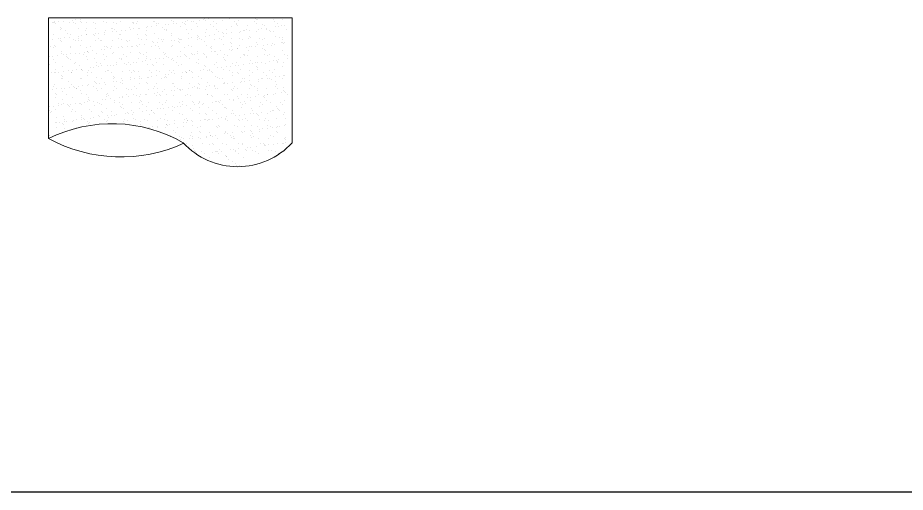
# Model space of a CAD drawing. Header units: millimetres. Extents: x 0 to 212, y -9 to 41.
# Drawn here: x 26.842 to 30.12, y 14.173 to 15.925 of the extents above; entities that cross this region are included whole.
import ezdxf

# ---------------------------------------------------------------- set-up
doc = ezdxf.new("R2010")
doc.units = ezdxf.units.MM
doc.header["$LTSCALE"] = 0.01
doc.layers.add('FC_CAJON VIGAS', color=230, linetype='Continuous', plot=False)
doc.layers.add('FC_HATCH', color=253, linetype='Continuous')

# ---------------------------------------------------------------- blocks, each defined once
blk = doc.blocks.new('PilaDinamica0.90')
at = {"layer": 'FC_HATCH', "linetype": 'Continuous', "lineweight": 15}
for p, q in [((0.0157, -0.0177), (0.0157, -0.0177)), ((0.0167, -0.0164), (0.0167, -0.0164)), ((0.0215, -0.0146), (0.0215, -0.0146)), ((0.0235, -0.0174), (0.0235, -0.0174)), ((0.0268, -0.0228), (0.0268, -0.0228)), ((0.0359, -0.0157), (0.0359, -0.0157)), ((0.0553, -0.0132), (0.0553, -0.0132)), ((0.0782, -0.0169), (0.0782, -0.0169)), ((0.0877, -0.0089), (0.0877, -0.0089)), ((0.091, -0.0162), (0.091, -0.0162)), ((0.1001, -0.0073), (0.1001, -0.0073)), ((0.1011, -0.0226), (0.1011, -0.0226)), ((0.117, -0.0154), (0.117, -0.0154)), ((0.1195, -0.0047), (0.1195, -0.0047)), ((0.1214, -0.0194), (0.1214, -0.0194)), ((0.1392, -0.0172), (0.1392, -0.0172)), ((0.1519, -0.0004), (0.1519, -0.0004)), ((0.1653, -0.0161), (0.1653, -0.0161)), ((0.1754, -0.0225), (0.1754, -0.0225)), ((0.2037, -0.0149), (0.2037, -0.0149)), ((0.2139, -0.0175), (0.2139, -0.0175)), ((0.2396, -0.016), (0.2396, -0.016)), ((0.2497, -0.0224), (0.2497, -0.0224)), ((0.2661, -0.0141), (0.2661, -0.0141)), ((0.3093, -0.0183), (0.3093, -0.0183)), ((0.3137, -0.0224), (0.3137, -0.0224)), ((0.3139, -0.0158), (0.3139, -0.0158)), ((0.324, -0.0222), (0.324, -0.0222)), ((0.3271, -0.0144), (0.3271, -0.0144)), ((0.379, -0.0323), (0.379, -0.0323)), ((0.3855, -0.0014), (0.3855, -0.0014)), ((0.3882, -0.0157), (0.3882, -0.0157)), ((0.3916, -0.0121), (0.3916, -0.0121)), ((0.3983, -0.0221), (0.3983, -0.0221)), ((0.3984, -0.0298), (0.3984, -0.0298)), ((0.4062, -0.0204), (0.4062, -0.0204)), ((0.4308, -0.0255), (0.4308, -0.0255)), ((0.4432, -0.0239), (0.4432, -0.0239)), ((0.454, -0.0113), (0.454, -0.0113)), ((0.4625, -0.0156), (0.4625, -0.0156)), ((0.4626, -0.0213), (0.4626, -0.0213)), ((0.4726, -0.022), (0.4726, -0.022)), ((0.4951, -0.017), (0.4951, -0.017)), ((0.5017, -0.0213), (0.5017, -0.0213)), ((0.5061, -0.0253), (0.5061, -0.0253)), ((0.5075, -0.0154), (0.5075, -0.0154)), ((0.5151, -0.0116), (0.5151, -0.0116)), ((0.5269, -0.0129), (0.5269, -0.0129)), ((0.5368, -0.0154), (0.5368, -0.0154)), ((0.5469, -0.0218), (0.5469, -0.0218)), ((0.5593, -0.0086), (0.5593, -0.0086)), ((0.5717, -0.007), (0.5717, -0.007)), ((0.5734, -0.0003), (0.5734, -0.0003)), ((0.5778, -0.0043), (0.5778, -0.0043)), ((0.5795, -0.0093), (0.5795, -0.0093)), ((0.5911, -0.0044), (0.5911, -0.0044)), ((0.5986, -0.0234), (0.5986, -0.0234)), ((0.6111, -0.0153), (0.6111, -0.0153)), ((0.6212, -0.0217), (0.6212, -0.0217)), ((0.6235, -0.0001), (0.6235, -0.0001)), ((0.642, -0.0085), (0.642, -0.0085)), ((0.6703, -0.0024), (0.6703, -0.0024)), ((0.6742, -0.0308), (0.6742, -0.0308)), ((0.6854, -0.0152), (0.6854, -0.0152)), ((0.694, -0.0242), (0.694, -0.0242)), ((0.6955, -0.0216), (0.6955, -0.0216)), ((0.6984, -0.0282), (0.6984, -0.0282)), ((0.703, -0.0087), (0.703, -0.0087)), ((0.7367, -0.03), (0.7367, -0.03)), ((0.7597, -0.015), (0.7597, -0.015)), ((0.7658, -0.0032), (0.7658, -0.0032)), ((0.7674, -0.0064), (0.7674, -0.0064)), ((0.7698, -0.0214), (0.7698, -0.0214)), ((0.7702, -0.0073), (0.7702, -0.0073)), ((0.7909, -0.0263), (0.7909, -0.0263)), ((0.7977, -0.0303), (0.7977, -0.0303)), ((0.8299, -0.0056), (0.8299, -0.0056)), ((0.834, -0.0149), (0.834, -0.0149)), ((0.8441, -0.0213), (0.8441, -0.0213)), ((0.8506, -0.032), (0.8506, -0.032)), ((0.8622, -0.028), (0.8622, -0.028)), ((0.8626, -0.0054), (0.8626, -0.0054)), ((0.87, -0.0295), (0.87, -0.0295)), ((0.0172, -0.0637), (0.0172, -0.0637)), ((0.0453, -0.0363), (0.0453, -0.0363)), ((0.046, -0.0416), (0.046, -0.0416)), ((0.0497, -0.0404), (0.0497, -0.0404)), ((0.063, -0.0459), (0.063, -0.0459)), ((0.0704, -0.0594), (0.0704, -0.0594)), ((0.0797, -0.0629), (0.0797, -0.0629)), ((0.1104, -0.0393), (0.1104, -0.0393)), ((0.1373, -0.0457), (0.1373, -0.0457)), ((0.1407, -0.0632), (0.1407, -0.0632)), ((0.1415, -0.0636), (0.1415, -0.0636)), ((0.1421, -0.0384), (0.1421, -0.0384)), ((0.1659, -0.0602), (0.1659, -0.0602)), ((0.1703, -0.0642), (0.1703, -0.0642)), ((0.1729, -0.0385), (0.1729, -0.0385)), ((0.1739, -0.0593), (0.1739, -0.0593)), ((0.1864, -0.0577), (0.1864, -0.0577)), ((0.2052, -0.0609), (0.2052, -0.0609)), ((0.2057, -0.0551), (0.2057, -0.0551)), ((0.2116, -0.0456), (0.2116, -0.0456)), ((0.2339, -0.0388), (0.2339, -0.0388)), ((0.2376, -0.0393), (0.2376, -0.0393)), ((0.2382, -0.0509), (0.2382, -0.0509)), ((0.242, -0.0433), (0.242, -0.0433)), ((0.2506, -0.0492), (0.2506, -0.0492)), ((0.2628, -0.0623), (0.2628, -0.0623)), ((0.2676, -0.0601), (0.2676, -0.0601)), ((0.27, -0.0467), (0.27, -0.0467)), ((0.2859, -0.0455), (0.2859, -0.0455)), ((0.2984, -0.0365), (0.2984, -0.0365)), ((0.3024, -0.0424), (0.3024, -0.0424)), ((0.3148, -0.0408), (0.3148, -0.0408)), ((0.3286, -0.0604), (0.3286, -0.0604)), ((0.3342, -0.0382), (0.3342, -0.0382)), ((0.3345, -0.0414), (0.3345, -0.0414)), ((0.3582, -0.0631), (0.3582, -0.0631)), ((0.3602, -0.0453), (0.3602, -0.0453)), ((0.3608, -0.0357), (0.3608, -0.0357)), ((0.3666, -0.034), (0.3666, -0.034)), ((0.3931, -0.058), (0.3931, -0.058)), ((0.4219, -0.036), (0.4219, -0.036)), ((0.43, -0.0422), (0.43, -0.0422)), ((0.4344, -0.0462), (0.4344, -0.0462)), ((0.4345, -0.0452), (0.4345, -0.0452)), ((0.4551, -0.0652), (0.4551, -0.0652)), ((0.4555, -0.0573), (0.4555, -0.0573)), ((0.4863, -0.0337), (0.4863, -0.0337)), ((0.5088, -0.045), (0.5088, -0.045)), ((0.5166, -0.0575), (0.5166, -0.0575)), ((0.5268, -0.0443), (0.5268, -0.0443)), ((0.5488, -0.0329), (0.5488, -0.0329)), ((0.581, -0.0552), (0.581, -0.0552)), ((0.5831, -0.0449), (0.5831, -0.0449)), ((0.6098, -0.0331), (0.6098, -0.0331)), ((0.6131, -0.0633), (0.6131, -0.0633)), ((0.6223, -0.0451), (0.6223, -0.0451)), ((0.6267, -0.0492), (0.6267, -0.0492)), ((0.6435, -0.0544), (0.6435, -0.0544)), ((0.6455, -0.059), (0.6455, -0.059)), ((0.6574, -0.0448), (0.6574, -0.0448)), ((0.6579, -0.0574), (0.6579, -0.0574)), ((0.6773, -0.0548), (0.6773, -0.0548)), ((0.7045, -0.0547), (0.7045, -0.0547)), ((0.7097, -0.0506), (0.7097, -0.0506)), ((0.7192, -0.0472), (0.7192, -0.0472)), ((0.7221, -0.0489), (0.7221, -0.0489)), ((0.7317, -0.0446), (0.7317, -0.0446)), ((0.7415, -0.0464), (0.7415, -0.0464)), ((0.769, -0.0524), (0.769, -0.0524)), ((0.7739, -0.0421), (0.7739, -0.0421)), ((0.7864, -0.0405), (0.7864, -0.0405)), ((0.8058, -0.0379), (0.8058, -0.0379)), ((0.806, -0.0445), (0.806, -0.0445)), ((0.8147, -0.0481), (0.8147, -0.0481)), ((0.8191, -0.0521), (0.8191, -0.0521)), ((0.8314, -0.0516), (0.8314, -0.0516)), ((0.8382, -0.0336), (0.8382, -0.0336)), ((0.8803, -0.0444), (0.8803, -0.0444)), ((0.0131, -0.0805), (0.0131, -0.0805)), ((0.036, -0.0761), (0.036, -0.0761)), ((0.0455, -0.0762), (0.0455, -0.0762)), ((0.046, -0.0825), (0.046, -0.0825)), ((0.0475, -0.0876), (0.0475, -0.0876)), ((0.0579, -0.0746), (0.0579, -0.0746)), ((0.0773, -0.072), (0.0773, -0.072)), ((0.0942, -0.0812), (0.0942, -0.0812)), ((0.0986, -0.0852), (0.0986, -0.0852)), ((0.1097, -0.0678), (0.1097, -0.0678)), ((0.1103, -0.076), (0.1103, -0.076)), ((0.1119, -0.0853), (0.1119, -0.0853)), ((0.1203, -0.0824), (0.1203, -0.0824)), ((0.1221, -0.0661), (0.1221, -0.0661)), ((0.1744, -0.0845), (0.1744, -0.0845)), ((0.1846, -0.0758), (0.1846, -0.0758)), ((0.191, -0.0833), (0.191, -0.0833)), ((0.1946, -0.0823), (0.1946, -0.0823)), ((0.2354, -0.0848), (0.2354, -0.0848)), ((0.2589, -0.0757), (0.2589, -0.0757)), ((0.269, -0.0821), (0.269, -0.0821)), ((0.2865, -0.0841), (0.2865, -0.0841)), ((0.2909, -0.0881), (0.2909, -0.0881)), ((0.2999, -0.0824), (0.2999, -0.0824)), ((0.3332, -0.0756), (0.3332, -0.0756)), ((0.3433, -0.082), (0.3433, -0.082)), ((0.3562, -0.0971), (0.3562, -0.0971)), ((0.3623, -0.0817), (0.3623, -0.0817)), ((0.3626, -0.0672), (0.3626, -0.0672)), ((0.3834, -0.0862), (0.3834, -0.0862)), ((0.3886, -0.0928), (0.3886, -0.0928)), ((0.401, -0.0912), (0.401, -0.0912)), ((0.4075, -0.0754), (0.4075, -0.0754)), ((0.4176, -0.0819), (0.4176, -0.0819)), ((0.4204, -0.0886), (0.4204, -0.0886)), ((0.4234, -0.0819), (0.4234, -0.0819)), ((0.4528, -0.0844), (0.4528, -0.0844)), ((0.4652, -0.0827), (0.4652, -0.0827)), ((0.4789, -0.087), (0.4789, -0.087)), ((0.4818, -0.0753), (0.4818, -0.0753)), ((0.4833, -0.091), (0.4833, -0.091)), ((0.4846, -0.0802), (0.4846, -0.0802)), ((0.4878, -0.0796), (0.4878, -0.0796)), ((0.4919, -0.0817), (0.4919, -0.0817)), ((0.5171, -0.0759), (0.5171, -0.0759)), ((0.5295, -0.0743), (0.5295, -0.0743)), ((0.5489, -0.0717), (0.5489, -0.0717)), ((0.5503, -0.0788), (0.5503, -0.0788)), ((0.5506, -0.0661), (0.5506, -0.0661)), ((0.555, -0.0701), (0.555, -0.0701)), ((0.5561, -0.0752), (0.5561, -0.0752)), ((0.5662, -0.0816), (0.5662, -0.0816)), ((0.5757, -0.0891), (0.5757, -0.0891)), ((0.5813, -0.0675), (0.5813, -0.0675)), ((0.5937, -0.0658), (0.5937, -0.0658)), ((0.6113, -0.0791), (0.6113, -0.0791)), ((0.6304, -0.075), (0.6304, -0.075)), ((0.6405, -0.0814), (0.6405, -0.0814)), ((0.6475, -0.0682), (0.6475, -0.0682)), ((0.6712, -0.0899), (0.6712, -0.0899)), ((0.6756, -0.094), (0.6756, -0.094)), ((0.6757, -0.0768), (0.6757, -0.0768)), ((0.7047, -0.0749), (0.7047, -0.0749)), ((0.7148, -0.0813), (0.7148, -0.0813)), ((0.7382, -0.076), (0.7382, -0.076)), ((0.7429, -0.069), (0.7429, -0.069)), ((0.7473, -0.073), (0.7473, -0.073)), ((0.7681, -0.092), (0.7681, -0.092)), ((0.779, -0.0748), (0.779, -0.0748)), ((0.7891, -0.0812), (0.7891, -0.0812)), ((0.7992, -0.0763), (0.7992, -0.0763)), ((0.8278, -0.0968), (0.8278, -0.0968)), ((0.8329, -0.0976), (0.8329, -0.0976)), ((0.8398, -0.0711), (0.8398, -0.0711)), ((0.8533, -0.0746), (0.8533, -0.0746)), ((0.8602, -0.0925), (0.8602, -0.0925)), ((0.8634, -0.081), (0.8634, -0.081)), ((0.8636, -0.0929), (0.8636, -0.0929)), ((0.8637, -0.074), (0.8637, -0.074)), ((0.868, -0.0969), (0.868, -0.0969)), ((0.8726, -0.0909), (0.8726, -0.0909)), ((0.008, -0.1057), (0.008, -0.1057)), ((0.0187, -0.1097), (0.0187, -0.1097)), ((0.0224, -0.1021), (0.0224, -0.1021)), ((0.0268, -0.1061), (0.0268, -0.1061)), ((0.0476, -0.1251), (0.0476, -0.1251)), ((0.0812, -0.1089), (0.0812, -0.1089)), ((0.0823, -0.1056), (0.0823, -0.1056)), ((0.0993, -0.1309), (0.0993, -0.1309)), ((0.1193, -0.1042), (0.1193, -0.1042)), ((0.1317, -0.1267), (0.1317, -0.1267)), ((0.1422, -0.1092), (0.1422, -0.1092)), ((0.1431, -0.126), (0.1431, -0.126)), ((0.1441, -0.125), (0.1441, -0.125)), ((0.1475, -0.13), (0.1475, -0.13)), ((0.1566, -0.1055), (0.1566, -0.1055)), ((0.1635, -0.1225), (0.1635, -0.1225)), ((0.1759, -0.1305), (0.1759, -0.1305)), ((0.1959, -0.1182), (0.1959, -0.1182)), ((0.2067, -0.1068), (0.2067, -0.1068)), ((0.2084, -0.1166), (0.2084, -0.1166)), ((0.2148, -0.105), (0.2148, -0.105)), ((0.2192, -0.1091), (0.2192, -0.1091)), ((0.2277, -0.114), (0.2277, -0.114)), ((0.2309, -0.1053), (0.2309, -0.1053)), ((0.2369, -0.1307), (0.2369, -0.1307)), ((0.2399, -0.1281), (0.2399, -0.1281)), ((0.2602, -0.1097), (0.2602, -0.1097)), ((0.2691, -0.1061), (0.2691, -0.1061)), ((0.2726, -0.1081), (0.2726, -0.1081)), ((0.292, -0.1056), (0.292, -0.1056)), ((0.3014, -0.1284), (0.3014, -0.1284)), ((0.3052, -0.1052), (0.3052, -0.1052)), ((0.3117, -0.1071), (0.3117, -0.1071)), ((0.3244, -0.1013), (0.3244, -0.1013)), ((0.3302, -0.1063), (0.3302, -0.1063)), ((0.3354, -0.1289), (0.3354, -0.1289)), ((0.3368, -0.0997), (0.3368, -0.0997)), ((0.3638, -0.1276), (0.3638, -0.1276)), ((0.3795, -0.1051), (0.3795, -0.1051)), ((0.3946, -0.104), (0.3946, -0.104)), ((0.4071, -0.108), (0.4071, -0.108)), ((0.4115, -0.112), (0.4115, -0.112)), ((0.4249, -0.1279), (0.4249, -0.1279)), ((0.4323, -0.131), (0.4323, -0.131)), ((0.4538, -0.1049), (0.4538, -0.1049)), ((0.457, -0.1032), (0.457, -0.1032)), ((0.4893, -0.1256), (0.4893, -0.1256)), ((0.504, -0.1101), (0.504, -0.1101)), ((0.5181, -0.1035), (0.5181, -0.1035)), ((0.5281, -0.1048), (0.5281, -0.1048)), ((0.5518, -0.1248), (0.5518, -0.1248)), ((0.5709, -0.1306), (0.5709, -0.1306)), ((0.5825, -0.1012), (0.5825, -0.1012)), ((0.5995, -0.1109), (0.5995, -0.1109)), ((0.6024, -0.1047), (0.6024, -0.1047)), ((0.6033, -0.1263), (0.6033, -0.1263)), ((0.6039, -0.1149), (0.6039, -0.1149)), ((0.6128, -0.1251), (0.6128, -0.1251)), ((0.6157, -0.1247), (0.6157, -0.1247)), ((0.6351, -0.1222), (0.6351, -0.1222)), ((0.645, -0.1004), (0.645, -0.1004)), ((0.6675, -0.1179), (0.6675, -0.1179)), ((0.6767, -0.1045), (0.6767, -0.1045)), ((0.6772, -0.1228), (0.6772, -0.1228)), ((0.6799, -0.1163), (0.6799, -0.1163)), ((0.6964, -0.113), (0.6964, -0.113)), ((0.6993, -0.1137), (0.6993, -0.1137)), ((0.706, -0.1007), (0.706, -0.1007)), ((0.7317, -0.1094), (0.7317, -0.1094)), ((0.7397, -0.122), (0.7397, -0.122)), ((0.7441, -0.1078), (0.7441, -0.1078)), ((0.751, -0.1044), (0.751, -0.1044)), ((0.7635, -0.1052), (0.7635, -0.1052)), ((0.7705, -0.0984), (0.7705, -0.0984)), ((0.7918, -0.1138), (0.7918, -0.1138)), ((0.7959, -0.101), (0.7959, -0.101)), ((0.7962, -0.1178), (0.7962, -0.1178)), ((0.8007, -0.1223), (0.8007, -0.1223)), ((0.8084, -0.0993), (0.8084, -0.0993)), ((0.8253, -0.1043), (0.8253, -0.1043)), ((0.8652, -0.1199), (0.8652, -0.1199)), ((0.0033, -0.1436), (0.0033, -0.1436)), ((0.0157, -0.1419), (0.0157, -0.1419)), ((0.0202, -0.1556), (0.0202, -0.1556)), ((0.0351, -0.1394), (0.0351, -0.1394)), ((0.049, -0.1336), (0.049, -0.1336)), ((0.0553, -0.1359), (0.0553, -0.1359)), ((0.0653, -0.1423), (0.0653, -0.1423)), ((0.0675, -0.1351), (0.0675, -0.1351)), ((0.0713, -0.1469), (0.0713, -0.1469)), ((0.0757, -0.1509), (0.0757, -0.1509)), ((0.0799, -0.1335), (0.0799, -0.1335)), ((0.0827, -0.1548), (0.0827, -0.1548)), ((0.1134, -0.1312), (0.1134, -0.1312)), ((0.1296, -0.1357), (0.1296, -0.1357)), ((0.1396, -0.1421), (0.1396, -0.1421)), ((0.1437, -0.1551), (0.1437, -0.1551)), ((0.1682, -0.149), (0.1682, -0.149)), ((0.2039, -0.1356), (0.2039, -0.1356)), ((0.2082, -0.1528), (0.2082, -0.1528)), ((0.2139, -0.142), (0.2139, -0.142)), ((0.2637, -0.1498), (0.2637, -0.1498)), ((0.2681, -0.1539), (0.2681, -0.1539)), ((0.2706, -0.152), (0.2706, -0.152)), ((0.2782, -0.1355), (0.2782, -0.1355)), ((0.2882, -0.1419), (0.2882, -0.1419)), ((0.3317, -0.1523), (0.3317, -0.1523)), ((0.3398, -0.1329), (0.3398, -0.1329)), ((0.3464, -0.1602), (0.3464, -0.1602)), ((0.3525, -0.1353), (0.3525, -0.1353)), ((0.3588, -0.1585), (0.3588, -0.1585)), ((0.3606, -0.1519), (0.3606, -0.1519)), ((0.3625, -0.1417), (0.3625, -0.1417)), ((0.3782, -0.156), (0.3782, -0.156)), ((0.3961, -0.15), (0.3961, -0.15)), ((0.4106, -0.1517), (0.4106, -0.1517)), ((0.423, -0.1501), (0.423, -0.1501)), ((0.4268, -0.1352), (0.4268, -0.1352)), ((0.4368, -0.1416), (0.4368, -0.1416)), ((0.4424, -0.1475), (0.4424, -0.1475)), ((0.456, -0.1528), (0.456, -0.1528)), ((0.4585, -0.1492), (0.4585, -0.1492)), ((0.4604, -0.1568), (0.4604, -0.1568)), ((0.4748, -0.1433), (0.4748, -0.1433)), ((0.4872, -0.1416), (0.4872, -0.1416)), ((0.5011, -0.1351), (0.5011, -0.1351)), ((0.5066, -0.1391), (0.5066, -0.1391)), ((0.5111, -0.1415), (0.5111, -0.1415)), ((0.5196, -0.1495), (0.5196, -0.1495)), ((0.5278, -0.1318), (0.5278, -0.1318)), ((0.5322, -0.1359), (0.5322, -0.1359)), ((0.539, -0.1348), (0.539, -0.1348)), ((0.5515, -0.1332), (0.5515, -0.1332)), ((0.5529, -0.1549), (0.5529, -0.1549)), ((0.5754, -0.1349), (0.5754, -0.1349)), ((0.584, -0.1472), (0.584, -0.1472)), ((0.5854, -0.1413), (0.5854, -0.1413)), ((0.6246, -0.1339), (0.6246, -0.1339)), ((0.6465, -0.1464), (0.6465, -0.1464)), ((0.6484, -0.1557), (0.6484, -0.1557)), ((0.6497, -0.1348), (0.6497, -0.1348)), ((0.6528, -0.1597), (0.6528, -0.1597)), ((0.6597, -0.1412), (0.6597, -0.1412)), ((0.7075, -0.1467), (0.7075, -0.1467)), ((0.7201, -0.1348), (0.7201, -0.1348)), ((0.724, -0.1346), (0.724, -0.1346)), ((0.7245, -0.1388), (0.7245, -0.1388)), ((0.734, -0.1411), (0.734, -0.1411)), ((0.7453, -0.1578), (0.7453, -0.1578)), ((0.772, -0.1443), (0.772, -0.1443)), ((0.7983, -0.1345), (0.7983, -0.1345)), ((0.8083, -0.1409), (0.8083, -0.1409)), ((0.817, -0.1369), (0.817, -0.1369)), ((0.8179, -0.1599), (0.8179, -0.1599)), ((0.8304, -0.1582), (0.8304, -0.1582)), ((0.8344, -0.1435), (0.8344, -0.1435)), ((0.8407, -0.1586), (0.8407, -0.1586)), ((0.8451, -0.1627), (0.8451, -0.1627)), ((0.8498, -0.1557), (0.8498, -0.1557)), ((0.8726, -0.1344), (0.8726, -0.1344)), ((0.8822, -0.1514), (0.8822, -0.1514)), ((0.8826, -0.1408), (0.8826, -0.1408)), ((0.0002, -0.1957), (0.0002, -0.1957)), ((0.004, -0.1719), (0.004, -0.1719)), ((0.0248, -0.1909), (0.0248, -0.1909)), ((0.0272, -0.1655), (0.0272, -0.1655)), ((0.0505, -0.1795), (0.0505, -0.1795)), ((0.0745, -0.1956), (0.0745, -0.1956)), ((0.0895, -0.194), (0.0895, -0.194)), ((0.0965, -0.17), (0.0965, -0.17)), ((0.1015, -0.1653), (0.1015, -0.1653)), ((0.1019, -0.1924), (0.1019, -0.1924)), ((0.115, -0.1772), (0.115, -0.1772)), ((0.1202, -0.1917), (0.1202, -0.1917)), ((0.1213, -0.1898), (0.1213, -0.1898)), ((0.1246, -0.1957), (0.1246, -0.1957)), ((0.1488, -0.1955), (0.1488, -0.1955)), ((0.1537, -0.1855), (0.1537, -0.1855)), ((0.1661, -0.1839), (0.1661, -0.1839)), ((0.1758, -0.1652), (0.1758, -0.1652)), ((0.1774, -0.1764), (0.1774, -0.1764)), ((0.1855, -0.1813), (0.1855, -0.1813)), ((0.192, -0.1708), (0.192, -0.1708)), ((0.1964, -0.1748), (0.1964, -0.1748)), ((0.2171, -0.1938), (0.2171, -0.1938)), ((0.2179, -0.1771), (0.2179, -0.1771)), ((0.2231, -0.1953), (0.2231, -0.1953)), ((0.2303, -0.1754), (0.2303, -0.1754)), ((0.2384, -0.1767), (0.2384, -0.1767)), ((0.2497, -0.1729), (0.2497, -0.1729)), ((0.2501, -0.1651), (0.2501, -0.1651)), ((0.2822, -0.1686), (0.2822, -0.1686)), ((0.2888, -0.1729), (0.2888, -0.1729)), ((0.2946, -0.167), (0.2946, -0.167)), ((0.2974, -0.1952), (0.2974, -0.1952)), ((0.3029, -0.1744), (0.3029, -0.1744)), ((0.3126, -0.1946), (0.3126, -0.1946)), ((0.314, -0.1644), (0.314, -0.1644)), ((0.3244, -0.1649), (0.3244, -0.1649)), ((0.3653, -0.1736), (0.3653, -0.1736)), ((0.3717, -0.1951), (0.3717, -0.1951)), ((0.3843, -0.1737), (0.3843, -0.1737)), ((0.3887, -0.1777), (0.3887, -0.1777)), ((0.3976, -0.196), (0.3976, -0.196)), ((0.3987, -0.1648), (0.3987, -0.1648)), ((0.4264, -0.1739), (0.4264, -0.1739)), ((0.446, -0.1949), (0.446, -0.1949)), ((0.4601, -0.1952), (0.4601, -0.1952)), ((0.473, -0.1647), (0.473, -0.1647)), ((0.4812, -0.1758), (0.4812, -0.1758)), ((0.4908, -0.1716), (0.4908, -0.1716)), ((0.5203, -0.1948), (0.5203, -0.1948)), ((0.5211, -0.1955), (0.5211, -0.1955)), ((0.5473, -0.1645), (0.5473, -0.1645)), ((0.5533, -0.1708), (0.5533, -0.1708)), ((0.561, -0.1937), (0.561, -0.1937)), ((0.5735, -0.192), (0.5735, -0.192)), ((0.5767, -0.1766), (0.5767, -0.1766)), ((0.5811, -0.1807), (0.5811, -0.1807)), ((0.5855, -0.1931), (0.5855, -0.1931)), ((0.5929, -0.1895), (0.5929, -0.1895)), ((0.5946, -0.1947), (0.5946, -0.1947)), ((0.6143, -0.1711), (0.6143, -0.1711)), ((0.6216, -0.1644), (0.6216, -0.1644)), ((0.6253, -0.1852), (0.6253, -0.1852)), ((0.6377, -0.1836), (0.6377, -0.1836)), ((0.648, -0.1923), (0.648, -0.1923)), ((0.6571, -0.181), (0.6571, -0.181)), ((0.6689, -0.1945), (0.6689, -0.1945)), ((0.6735, -0.1787), (0.6735, -0.1787)), ((0.6787, -0.1687), (0.6787, -0.1687)), ((0.6895, -0.1768), (0.6895, -0.1768)), ((0.6959, -0.1643), (0.6959, -0.1643)), ((0.7019, -0.1751), (0.7019, -0.1751)), ((0.709, -0.1926), (0.709, -0.1926)), ((0.7213, -0.1726), (0.7213, -0.1726)), ((0.7412, -0.1679), (0.7412, -0.1679)), ((0.7432, -0.1944), (0.7432, -0.1944)), ((0.7537, -0.1683), (0.7537, -0.1683)), ((0.7661, -0.1667), (0.7661, -0.1667)), ((0.769, -0.1796), (0.769, -0.1796)), ((0.7702, -0.1641), (0.7702, -0.1641)), ((0.7734, -0.1836), (0.7734, -0.1836)), ((0.7735, -0.1903), (0.7735, -0.1903)), ((0.7855, -0.1641), (0.7855, -0.1641)), ((0.8022, -0.1682), (0.8022, -0.1682)), ((0.8175, -0.1943), (0.8175, -0.1943)), ((0.8359, -0.1895), (0.8359, -0.1895)), ((0.8446, -0.164), (0.8446, -0.164)), ((0.8659, -0.1817), (0.8659, -0.1817)), ((0.8667, -0.1659), (0.8667, -0.1659)), ((0.0103, -0.2022), (0.0103, -0.2022)), ((0.0217, -0.2016), (0.0217, -0.2016)), ((0.0253, -0.2024), (0.0253, -0.2024)), ((0.0377, -0.2008), (0.0377, -0.2008)), ((0.0465, -0.2252), (0.0465, -0.2252)), ((0.0485, -0.2127), (0.0485, -0.2127)), ((0.052, -0.2255), (0.052, -0.2255)), ((0.0529, -0.2167), (0.0529, -0.2167)), ((0.0571, -0.1983), (0.0571, -0.1983)), ((0.0842, -0.2008), (0.0842, -0.2008)), ((0.0846, -0.202), (0.0846, -0.202)), ((0.1165, -0.2232), (0.1165, -0.2232)), ((0.1208, -0.2251), (0.1208, -0.2251)), ((0.1452, -0.2011), (0.1452, -0.2011)), ((0.1454, -0.2148), (0.1454, -0.2148)), ((0.1589, -0.2019), (0.1589, -0.2019)), ((0.1789, -0.2224), (0.1789, -0.2224)), ((0.1951, -0.225), (0.1951, -0.225)), ((0.2097, -0.1988), (0.2097, -0.1988)), ((0.2332, -0.2018), (0.2332, -0.2018)), ((0.2399, -0.2227), (0.2399, -0.2227)), ((0.2409, -0.2156), (0.2409, -0.2156)), ((0.2453, -0.2196), (0.2453, -0.2196)), ((0.2694, -0.2248), (0.2694, -0.2248)), ((0.2721, -0.198), (0.2721, -0.198)), ((0.3042, -0.2275), (0.3042, -0.2275)), ((0.3044, -0.2204), (0.3044, -0.2204)), ((0.3075, -0.2016), (0.3075, -0.2016)), ((0.3166, -0.2259), (0.3166, -0.2259)), ((0.317, -0.1987), (0.317, -0.1987)), ((0.3332, -0.1983), (0.3332, -0.1983)), ((0.336, -0.2233), (0.336, -0.2233)), ((0.3377, -0.2177), (0.3377, -0.2177)), ((0.3437, -0.2247), (0.3437, -0.2247)), ((0.3668, -0.2196), (0.3668, -0.2196)), ((0.3684, -0.219), (0.3684, -0.219)), ((0.3808, -0.2174), (0.3808, -0.2174)), ((0.3818, -0.2015), (0.3818, -0.2015)), ((0.4002, -0.2149), (0.4002, -0.2149)), ((0.4095, -0.1968), (0.4095, -0.1968)), ((0.418, -0.2246), (0.418, -0.2246)), ((0.4279, -0.2199), (0.4279, -0.2199)), ((0.4326, -0.2106), (0.4326, -0.2106)), ((0.4332, -0.2185), (0.4332, -0.2185)), ((0.4376, -0.2225), (0.4376, -0.2225)), ((0.445, -0.209), (0.445, -0.209)), ((0.4561, -0.2013), (0.4561, -0.2013)), ((0.4644, -0.2064), (0.4644, -0.2064)), ((0.4923, -0.2175), (0.4923, -0.2175)), ((0.4923, -0.2244), (0.4923, -0.2244)), ((0.4968, -0.2021), (0.4968, -0.2021)), ((0.5049, -0.1976), (0.5049, -0.1976)), ((0.5092, -0.2005), (0.5092, -0.2005)), ((0.5093, -0.2016), (0.5093, -0.2016)), ((0.5286, -0.1979), (0.5286, -0.1979)), ((0.5301, -0.2206), (0.5301, -0.2206)), ((0.5304, -0.2012), (0.5304, -0.2012)), ((0.5548, -0.2167), (0.5548, -0.2167)), ((0.5666, -0.2243), (0.5666, -0.2243)), ((0.6018, -0.1997), (0.6018, -0.1997)), ((0.6047, -0.2011), (0.6047, -0.2011)), ((0.6158, -0.217), (0.6158, -0.217)), ((0.6256, -0.2214), (0.6256, -0.2214)), ((0.63, -0.2255), (0.63, -0.2255)), ((0.6409, -0.2242), (0.6409, -0.2242)), ((0.679, -0.2009), (0.679, -0.2009)), ((0.6802, -0.2147), (0.6802, -0.2147)), ((0.6973, -0.2005), (0.6973, -0.2005)), ((0.7017, -0.2045), (0.7017, -0.2045)), ((0.7152, -0.224), (0.7152, -0.224)), ((0.7224, -0.2236), (0.7224, -0.2236)), ((0.7427, -0.2139), (0.7427, -0.2139)), ((0.7533, -0.2008), (0.7533, -0.2008)), ((0.7757, -0.2272), (0.7757, -0.2272)), ((0.7881, -0.2256), (0.7881, -0.2256)), ((0.7895, -0.2239), (0.7895, -0.2239)), ((0.7942, -0.2026), (0.7942, -0.2026)), ((0.8037, -0.2142), (0.8037, -0.2142)), ((0.8075, -0.223), (0.8075, -0.223)), ((0.8179, -0.2244), (0.8179, -0.2244)), ((0.8223, -0.2284), (0.8223, -0.2284)), ((0.8276, -0.2007), (0.8276, -0.2007)), ((0.8399, -0.2187), (0.8399, -0.2187)), ((0.8524, -0.2171), (0.8524, -0.2171)), ((0.8638, -0.2237), (0.8638, -0.2237)), ((0.8682, -0.2119), (0.8682, -0.2119)), ((0.8718, -0.2146), (0.8718, -0.2146)), ((0.0019, -0.2566), (0.0019, -0.2566)), ((0.0195, -0.2555), (0.0195, -0.2555)), ((0.0232, -0.2476), (0.0232, -0.2476)), ((0.0296, -0.2619), (0.0296, -0.2619)), ((0.0473, -0.2613), (0.0473, -0.2613)), ((0.0597, -0.2597), (0.0597, -0.2597)), ((0.0737, -0.2357), (0.0737, -0.2357)), ((0.0791, -0.2571), (0.0791, -0.2571)), ((0.0857, -0.2468), (0.0857, -0.2468)), ((0.0938, -0.2554), (0.0938, -0.2554)), ((0.0974, -0.2575), (0.0974, -0.2575)), ((0.1018, -0.2615), (0.1018, -0.2615)), ((0.1039, -0.2618), (0.1039, -0.2618)), ((0.1115, -0.2529), (0.1115, -0.2529)), ((0.1239, -0.2512), (0.1239, -0.2512)), ((0.1433, -0.2487), (0.1433, -0.2487)), ((0.1467, -0.2471), (0.1467, -0.2471)), ((0.1681, -0.2552), (0.1681, -0.2552)), ((0.1691, -0.2365), (0.1691, -0.2365)), ((0.1735, -0.2406), (0.1735, -0.2406)), ((0.1757, -0.2444), (0.1757, -0.2444)), ((0.1782, -0.2616), (0.1782, -0.2616)), ((0.1881, -0.2428), (0.1881, -0.2428)), ((0.1943, -0.2596), (0.1943, -0.2596)), ((0.2075, -0.2402), (0.2075, -0.2402)), ((0.2112, -0.2448), (0.2112, -0.2448)), ((0.2399, -0.236), (0.2399, -0.236)), ((0.2424, -0.2551), (0.2424, -0.2551)), ((0.2523, -0.2343), (0.2523, -0.2343)), ((0.2525, -0.2615), (0.2525, -0.2615)), ((0.266, -0.2386), (0.266, -0.2386)), ((0.2717, -0.2318), (0.2717, -0.2318)), ((0.2736, -0.244), (0.2736, -0.244)), ((0.2898, -0.2604), (0.2898, -0.2604)), ((0.3167, -0.255), (0.3167, -0.255)), ((0.3268, -0.2614), (0.3268, -0.2614)), ((0.3347, -0.2443), (0.3347, -0.2443)), ((0.3615, -0.2395), (0.3615, -0.2395)), ((0.3659, -0.2435), (0.3659, -0.2435)), ((0.391, -0.2548), (0.391, -0.2548)), ((0.3991, -0.2419), (0.3991, -0.2419)), ((0.4011, -0.2612), (0.4011, -0.2612)), ((0.4584, -0.2416), (0.4584, -0.2416)), ((0.4616, -0.2411), (0.4616, -0.2411)), ((0.4653, -0.2547), (0.4653, -0.2547)), ((0.4754, -0.2611), (0.4754, -0.2611)), ((0.5188, -0.261), (0.5188, -0.261)), ((0.5226, -0.2414), (0.5226, -0.2414)), ((0.5312, -0.2594), (0.5312, -0.2594)), ((0.5396, -0.2545), (0.5396, -0.2545)), ((0.5497, -0.261), (0.5497, -0.261)), ((0.5506, -0.2568), (0.5506, -0.2568)), ((0.5538, -0.2424), (0.5538, -0.2424)), ((0.5582, -0.2464), (0.5582, -0.2464)), ((0.583, -0.2526), (0.583, -0.2526)), ((0.587, -0.2391), (0.587, -0.2391)), ((0.5955, -0.2509), (0.5955, -0.2509)), ((0.6139, -0.2544), (0.6139, -0.2544)), ((0.6149, -0.2484), (0.6149, -0.2484)), ((0.624, -0.2608), (0.624, -0.2608)), ((0.6473, -0.2441), (0.6473, -0.2441)), ((0.6495, -0.2383), (0.6495, -0.2383)), ((0.6507, -0.2445), (0.6507, -0.2445)), ((0.6597, -0.2425), (0.6597, -0.2425)), ((0.6791, -0.2399), (0.6791, -0.2399)), ((0.6817, -0.2607), (0.6817, -0.2607)), ((0.6882, -0.2543), (0.6882, -0.2543)), ((0.6983, -0.2607), (0.6983, -0.2607)), ((0.7105, -0.2386), (0.7105, -0.2386)), ((0.7115, -0.2356), (0.7115, -0.2356)), ((0.7239, -0.234), (0.7239, -0.234)), ((0.7433, -0.2315), (0.7433, -0.2315)), ((0.7442, -0.2599), (0.7442, -0.2599)), ((0.7462, -0.2453), (0.7462, -0.2453)), ((0.7506, -0.2493), (0.7506, -0.2493)), ((0.7625, -0.2541), (0.7625, -0.2541)), ((0.7726, -0.2606), (0.7726, -0.2606)), ((0.775, -0.2363), (0.775, -0.2363)), ((0.8052, -0.2602), (0.8052, -0.2602)), ((0.8368, -0.254), (0.8368, -0.254)), ((0.8374, -0.2355), (0.8374, -0.2355)), ((0.8431, -0.2474), (0.8431, -0.2474)), ((0.8469, -0.2604), (0.8469, -0.2604)), ((0.8697, -0.2579), (0.8697, -0.2579)), ((0.0148, -0.2656), (0.0148, -0.2656)), ((0.0247, -0.2936), (0.0247, -0.2936)), ((0.0257, -0.2784), (0.0257, -0.2784)), ((0.0301, -0.2824), (0.0301, -0.2824)), ((0.0535, -0.2715), (0.0535, -0.2715)), ((0.0658, -0.285), (0.0658, -0.285)), ((0.0872, -0.2928), (0.0872, -0.2928)), ((0.118, -0.2692), (0.118, -0.2692)), ((0.1226, -0.2805), (0.1226, -0.2805)), ((0.1401, -0.2848), (0.1401, -0.2848)), ((0.1482, -0.2931), (0.1482, -0.2931)), ((0.1804, -0.2684), (0.1804, -0.2684)), ((0.2127, -0.2907), (0.2127, -0.2907)), ((0.2144, -0.2847), (0.2144, -0.2847)), ((0.218, -0.2813), (0.218, -0.2813)), ((0.2224, -0.2854), (0.2224, -0.2854)), ((0.2414, -0.2687), (0.2414, -0.2687)), ((0.2619, -0.2948), (0.2619, -0.2948)), ((0.2743, -0.2932), (0.2743, -0.2932)), ((0.2751, -0.2899), (0.2751, -0.2899)), ((0.2887, -0.2846), (0.2887, -0.2846)), ((0.2937, -0.2906), (0.2937, -0.2906)), ((0.2942, -0.2644), (0.2942, -0.2644)), ((0.3059, -0.2663), (0.3059, -0.2663)), ((0.3149, -0.2834), (0.3149, -0.2834)), ((0.3262, -0.2864), (0.3262, -0.2864)), ((0.3362, -0.2902), (0.3362, -0.2902)), ((0.3386, -0.2847), (0.3386, -0.2847)), ((0.358, -0.2822), (0.358, -0.2822)), ((0.363, -0.2844), (0.363, -0.2844)), ((0.3683, -0.2655), (0.3683, -0.2655)), ((0.3866, -0.2625), (0.3866, -0.2625)), ((0.3904, -0.2779), (0.3904, -0.2779)), ((0.4006, -0.2879), (0.4006, -0.2879)), ((0.4028, -0.2763), (0.4028, -0.2763)), ((0.4104, -0.2843), (0.4104, -0.2843)), ((0.4148, -0.2883), (0.4148, -0.2883)), ((0.4222, -0.2737), (0.4222, -0.2737)), ((0.4294, -0.2658), (0.4294, -0.2658)), ((0.4373, -0.2843), (0.4373, -0.2843)), ((0.4546, -0.2695), (0.4546, -0.2695)), ((0.4631, -0.2871), (0.4631, -0.2871)), ((0.467, -0.2678), (0.467, -0.2678)), ((0.4821, -0.2633), (0.4821, -0.2633)), ((0.4864, -0.2653), (0.4864, -0.2653)), ((0.4865, -0.2674), (0.4865, -0.2674)), ((0.4938, -0.2635), (0.4938, -0.2635)), ((0.5073, -0.2864), (0.5073, -0.2864)), ((0.5116, -0.2842), (0.5116, -0.2842)), ((0.5241, -0.2874), (0.5241, -0.2874)), ((0.5563, -0.2627), (0.5563, -0.2627)), ((0.579, -0.2654), (0.579, -0.2654)), ((0.5859, -0.284), (0.5859, -0.284)), ((0.5885, -0.2851), (0.5885, -0.2851)), ((0.6027, -0.2872), (0.6027, -0.2872)), ((0.6071, -0.2912), (0.6071, -0.2912)), ((0.6173, -0.263), (0.6173, -0.263)), ((0.651, -0.2843), (0.651, -0.2843)), ((0.6602, -0.2839), (0.6602, -0.2839)), ((0.6745, -0.2663), (0.6745, -0.2663)), ((0.6789, -0.2703), (0.6789, -0.2703)), ((0.6996, -0.2893), (0.6996, -0.2893)), ((0.712, -0.2846), (0.712, -0.2846)), ((0.7335, -0.2945), (0.7335, -0.2945)), ((0.7345, -0.2838), (0.7345, -0.2838)), ((0.7459, -0.2929), (0.7459, -0.2929)), ((0.7653, -0.2903), (0.7653, -0.2903)), ((0.7714, -0.2684), (0.7714, -0.2684)), ((0.7765, -0.2823), (0.7765, -0.2823)), ((0.7951, -0.2901), (0.7951, -0.2901)), ((0.7977, -0.2861), (0.7977, -0.2861)), ((0.7995, -0.2942), (0.7995, -0.2942)), ((0.8088, -0.2836), (0.8088, -0.2836)), ((0.8101, -0.2844), (0.8101, -0.2844)), ((0.8295, -0.2819), (0.8295, -0.2819)), ((0.8389, -0.2815), (0.8389, -0.2815)), ((0.8619, -0.2776), (0.8619, -0.2776)), ((0.8668, -0.2692), (0.8668, -0.2692)), ((0.8712, -0.2732), (0.8712, -0.2732)), ((0.8744, -0.276), (0.8744, -0.276)), ((0.8831, -0.2835), (0.8831, -0.2835)), ((0.0174, -0.327), (0.0174, -0.327)), ((0.0368, -0.3245), (0.0368, -0.3245)), ((0.0388, -0.3152), (0.0388, -0.3152)), ((0.0488, -0.3216), (0.0488, -0.3216)), ((0.0508, -0.3015), (0.0508, -0.3015)), ((0.055, -0.3175), (0.055, -0.3175)), ((0.0693, -0.3202), (0.0693, -0.3202)), ((0.0746, -0.3232), (0.0746, -0.3232)), ((0.079, -0.3272), (0.079, -0.3272)), ((0.0817, -0.3186), (0.0817, -0.3186)), ((0.1011, -0.316), (0.1011, -0.316)), ((0.1131, -0.3151), (0.1131, -0.3151)), ((0.1195, -0.3151), (0.1195, -0.3151)), ((0.1231, -0.3215), (0.1231, -0.3215)), ((0.1335, -0.3117), (0.1335, -0.3117)), ((0.1459, -0.3101), (0.1459, -0.3101)), ((0.1463, -0.3023), (0.1463, -0.3023)), ((0.1507, -0.3063), (0.1507, -0.3063)), ((0.1653, -0.3076), (0.1653, -0.3076)), ((0.1715, -0.3253), (0.1715, -0.3253)), ((0.1819, -0.3143), (0.1819, -0.3143)), ((0.1874, -0.315), (0.1874, -0.315)), ((0.1974, -0.3214), (0.1974, -0.3214)), ((0.1977, -0.3033), (0.1977, -0.3033)), ((0.2101, -0.3017), (0.2101, -0.3017)), ((0.2295, -0.2991), (0.2295, -0.2991)), ((0.2429, -0.3146), (0.2429, -0.3146)), ((0.2432, -0.3044), (0.2432, -0.3044)), ((0.2617, -0.3148), (0.2617, -0.3148)), ((0.2669, -0.3261), (0.2669, -0.3261)), ((0.2717, -0.3212), (0.2717, -0.3212)), ((0.3074, -0.3123), (0.3074, -0.3123)), ((0.336, -0.3147), (0.336, -0.3147)), ((0.3387, -0.3052), (0.3387, -0.3052)), ((0.3431, -0.3092), (0.3431, -0.3092)), ((0.346, -0.3211), (0.346, -0.3211)), ((0.3698, -0.3115), (0.3698, -0.3115)), ((0.4103, -0.3146), (0.4103, -0.3146)), ((0.4203, -0.321), (0.4203, -0.321)), ((0.4309, -0.3118), (0.4309, -0.3118)), ((0.4356, -0.3073), (0.4356, -0.3073)), ((0.4846, -0.3144), (0.4846, -0.3144)), ((0.489, -0.3267), (0.489, -0.3267)), ((0.4946, -0.3208), (0.4946, -0.3208)), ((0.4953, -0.3095), (0.4953, -0.3095)), ((0.5084, -0.3242), (0.5084, -0.3242)), ((0.531, -0.3081), (0.531, -0.3081)), ((0.5354, -0.3122), (0.5354, -0.3122)), ((0.5408, -0.3199), (0.5408, -0.3199)), ((0.5532, -0.3183), (0.5532, -0.3183)), ((0.5578, -0.3087), (0.5578, -0.3087)), ((0.5589, -0.3143), (0.5589, -0.3143)), ((0.5689, -0.3207), (0.5689, -0.3207)), ((0.5726, -0.3157), (0.5726, -0.3157)), ((0.605, -0.3114), (0.605, -0.3114)), ((0.6175, -0.3098), (0.6175, -0.3098)), ((0.6188, -0.309), (0.6188, -0.309)), ((0.6279, -0.3102), (0.6279, -0.3102)), ((0.6332, -0.3142), (0.6332, -0.3142)), ((0.6369, -0.3073), (0.6369, -0.3073)), ((0.6432, -0.3206), (0.6432, -0.3206)), ((0.6693, -0.303), (0.6693, -0.303)), ((0.6817, -0.3013), (0.6817, -0.3013)), ((0.6833, -0.3067), (0.6833, -0.3067)), ((0.7011, -0.2988), (0.7011, -0.2988)), ((0.7075, -0.314), (0.7075, -0.314)), ((0.7175, -0.3204), (0.7175, -0.3204)), ((0.7234, -0.3111), (0.7234, -0.3111)), ((0.7278, -0.3151), (0.7278, -0.3151)), ((0.7457, -0.3059), (0.7457, -0.3059)), ((0.7818, -0.3139), (0.7818, -0.3139)), ((0.7918, -0.3203), (0.7918, -0.3203)), ((0.8067, -0.3062), (0.8067, -0.3062)), ((0.8203, -0.3132), (0.8203, -0.3132)), ((0.8404, -0.3274), (0.8404, -0.3274)), ((0.8561, -0.3138), (0.8561, -0.3138)), ((0.8661, -0.3202), (0.8661, -0.3202)), ((0.8712, -0.3038), (0.8712, -0.3038)), ((0.0029, -0.3442), (0.0029, -0.3442)), ((0.005, -0.3287), (0.005, -0.3287)), ((0.0073, -0.3482), (0.0073, -0.3482)), ((0.0107, -0.3449), (0.0107, -0.3449)), ((0.0262, -0.3395), (0.0262, -0.3395)), ((0.085, -0.3447), (0.085, -0.3447)), ((0.0887, -0.3387), (0.0887, -0.3387)), ((0.0998, -0.3463), (0.0998, -0.3463)), ((0.1497, -0.339), (0.1497, -0.339)), ((0.1593, -0.3446), (0.1593, -0.3446)), ((0.1834, -0.3603), (0.1834, -0.3603)), ((0.1952, -0.3471), (0.1952, -0.3471)), ((0.1996, -0.3511), (0.1996, -0.3511)), ((0.2142, -0.3367), (0.2142, -0.3367)), ((0.2321, -0.3605), (0.2321, -0.3605)), ((0.2336, -0.3445), (0.2336, -0.3445)), ((0.2515, -0.358), (0.2515, -0.358)), ((0.2713, -0.3302), (0.2713, -0.3302)), ((0.2766, -0.3359), (0.2766, -0.3359)), ((0.2839, -0.3537), (0.2839, -0.3537)), ((0.2921, -0.3492), (0.2921, -0.3492)), ((0.2963, -0.3521), (0.2963, -0.3521)), ((0.3079, -0.3443), (0.3079, -0.3443)), ((0.3089, -0.3583), (0.3089, -0.3583)), ((0.3157, -0.3495), (0.3157, -0.3495)), ((0.3377, -0.3362), (0.3377, -0.3362)), ((0.3481, -0.3453), (0.3481, -0.3453)), ((0.3606, -0.3436), (0.3606, -0.3436)), ((0.3638, -0.3283), (0.3638, -0.3283)), ((0.3713, -0.3575), (0.3713, -0.3575)), ((0.38, -0.3411), (0.38, -0.3411)), ((0.3822, -0.3442), (0.3822, -0.3442)), ((0.3876, -0.35), (0.3876, -0.35)), ((0.392, -0.354), (0.392, -0.354)), ((0.4021, -0.3339), (0.4021, -0.3339)), ((0.4124, -0.3368), (0.4124, -0.3368)), ((0.4248, -0.3352), (0.4248, -0.3352)), ((0.4324, -0.3578), (0.4324, -0.3578)), ((0.4442, -0.3326), (0.4442, -0.3326)), ((0.4566, -0.344), (0.4566, -0.344)), ((0.4593, -0.3291), (0.4593, -0.3291)), ((0.4637, -0.3331), (0.4637, -0.3331)), ((0.4646, -0.3331), (0.4646, -0.3331)), ((0.4766, -0.3284), (0.4766, -0.3284)), ((0.4845, -0.3521), (0.4845, -0.3521)), ((0.4968, -0.3555), (0.4968, -0.3555)), ((0.5256, -0.3334), (0.5256, -0.3334)), ((0.5309, -0.3439), (0.5309, -0.3439)), ((0.5562, -0.3312), (0.5562, -0.3312)), ((0.5593, -0.3547), (0.5593, -0.3547)), ((0.5799, -0.3529), (0.5799, -0.3529)), ((0.5843, -0.357), (0.5843, -0.357)), ((0.59, -0.3311), (0.59, -0.3311)), ((0.6052, -0.3438), (0.6052, -0.3438)), ((0.6203, -0.355), (0.6203, -0.355)), ((0.6516, -0.332), (0.6516, -0.332)), ((0.6525, -0.3303), (0.6525, -0.3303)), ((0.656, -0.336), (0.656, -0.336)), ((0.6768, -0.3551), (0.6768, -0.3551)), ((0.6795, -0.3436), (0.6795, -0.3436)), ((0.6848, -0.3526), (0.6848, -0.3526)), ((0.7037, -0.3602), (0.7037, -0.3602)), ((0.7135, -0.3306), (0.7135, -0.3306)), ((0.7231, -0.3577), (0.7231, -0.3577)), ((0.7472, -0.3518), (0.7472, -0.3518)), ((0.7485, -0.3341), (0.7485, -0.3341)), ((0.7538, -0.3435), (0.7538, -0.3435)), ((0.7555, -0.3534), (0.7555, -0.3534)), ((0.7679, -0.3518), (0.7679, -0.3518)), ((0.7723, -0.3559), (0.7723, -0.3559)), ((0.7767, -0.3599), (0.7767, -0.3599)), ((0.778, -0.3282), (0.778, -0.3282)), ((0.7873, -0.3492), (0.7873, -0.3492)), ((0.8082, -0.3521), (0.8082, -0.3521)), ((0.8197, -0.345), (0.8197, -0.345)), ((0.8281, -0.3434), (0.8281, -0.3434)), ((0.8321, -0.3433), (0.8321, -0.3433)), ((0.844, -0.3349), (0.844, -0.3349)), ((0.8484, -0.339), (0.8484, -0.339)), ((0.8515, -0.3408), (0.8515, -0.3408)), ((0.8692, -0.358), (0.8692, -0.358)), ((0.8727, -0.3498), (0.8727, -0.3498)), ((0.027, -0.3875), (0.027, -0.3875)), ((0.0278, -0.3855), (0.0278, -0.3855)), ((0.028, -0.3672), (0.028, -0.3672)), ((0.0394, -0.3859), (0.0394, -0.3859)), ((0.0518, -0.389), (0.0518, -0.389)), ((0.0562, -0.393), (0.0562, -0.393)), ((0.0565, -0.3634), (0.0565, -0.3634)), ((0.058, -0.375), (0.058, -0.375)), ((0.0588, -0.3833), (0.0588, -0.3833)), ((0.0681, -0.3814), (0.0681, -0.3814)), ((0.0902, -0.3847), (0.0902, -0.3847)), ((0.0913, -0.3791), (0.0913, -0.3791)), ((0.1037, -0.3774), (0.1037, -0.3774)), ((0.121, -0.3611), (0.121, -0.3611)), ((0.1231, -0.3749), (0.1231, -0.3749)), ((0.1235, -0.368), (0.1235, -0.368)), ((0.1279, -0.3721), (0.1279, -0.3721)), ((0.1323, -0.3748), (0.1323, -0.3748)), ((0.1424, -0.3813), (0.1424, -0.3813)), ((0.1487, -0.3911), (0.1487, -0.3911)), ((0.1512, -0.385), (0.1512, -0.385)), ((0.1555, -0.3706), (0.1555, -0.3706)), ((0.1679, -0.369), (0.1679, -0.369)), ((0.1873, -0.3664), (0.1873, -0.3664)), ((0.2066, -0.3747), (0.2066, -0.3747)), ((0.2157, -0.3827), (0.2157, -0.3827)), ((0.2167, -0.3811), (0.2167, -0.3811)), ((0.2197, -0.3622), (0.2197, -0.3622)), ((0.2204, -0.3701), (0.2204, -0.3701)), ((0.2445, -0.3606), (0.2445, -0.3606)), ((0.2781, -0.3819), (0.2781, -0.3819)), ((0.2809, -0.3746), (0.2809, -0.3746)), ((0.291, -0.381), (0.291, -0.381)), ((0.3158, -0.371), (0.3158, -0.371)), ((0.3202, -0.375), (0.3202, -0.375)), ((0.3392, -0.3822), (0.3392, -0.3822)), ((0.3552, -0.3744), (0.3552, -0.3744)), ((0.3653, -0.3809), (0.3653, -0.3809)), ((0.4036, -0.3799), (0.4036, -0.3799)), ((0.4127, -0.3731), (0.4127, -0.3731)), ((0.4295, -0.3743), (0.4295, -0.3743)), ((0.4396, -0.3807), (0.4396, -0.3807)), ((0.4661, -0.3791), (0.4661, -0.3791)), ((0.4662, -0.3915), (0.4662, -0.3915)), ((0.4986, -0.3872), (0.4986, -0.3872)), ((0.5038, -0.3742), (0.5038, -0.3742)), ((0.5082, -0.3739), (0.5082, -0.3739)), ((0.511, -0.3856), (0.511, -0.3856)), ((0.5126, -0.3779), (0.5126, -0.3779)), ((0.5139, -0.3806), (0.5139, -0.3806)), ((0.5271, -0.3794), (0.5271, -0.3794)), ((0.5304, -0.383), (0.5304, -0.383)), ((0.5628, -0.3788), (0.5628, -0.3788)), ((0.5752, -0.3771), (0.5752, -0.3771)), ((0.5781, -0.374), (0.5781, -0.374)), ((0.5882, -0.3804), (0.5882, -0.3804)), ((0.5915, -0.377), (0.5915, -0.377)), ((0.5946, -0.3746), (0.5946, -0.3746)), ((0.6051, -0.376), (0.6051, -0.376)), ((0.627, -0.3703), (0.627, -0.3703)), ((0.6395, -0.3687), (0.6395, -0.3687)), ((0.6524, -0.3739), (0.6524, -0.3739)), ((0.654, -0.3762), (0.654, -0.3762)), ((0.6589, -0.3661), (0.6589, -0.3661)), ((0.6625, -0.3803), (0.6625, -0.3803)), ((0.6913, -0.3619), (0.6913, -0.3619)), ((0.7006, -0.3768), (0.7006, -0.3768)), ((0.705, -0.3808), (0.705, -0.3808)), ((0.715, -0.3765), (0.715, -0.3765)), ((0.7267, -0.3738), (0.7267, -0.3738)), ((0.7368, -0.3802), (0.7368, -0.3802)), ((0.7795, -0.3742), (0.7795, -0.3742)), ((0.7974, -0.3789), (0.7974, -0.3789)), ((0.801, -0.3736), (0.801, -0.3736)), ((0.8111, -0.38), (0.8111, -0.38)), ((0.8419, -0.3734), (0.8419, -0.3734)), ((0.8753, -0.3735), (0.8753, -0.3735)), ((0.03, -0.4046), (0.03, -0.4046)), ((0.058, -0.4094), (0.058, -0.4094)), ((0.0769, -0.412), (0.0769, -0.412)), ((0.1043, -0.4045), (0.1043, -0.4045)), ((0.341, -0.394), (0.341, -0.394)), ((0.3701, -0.4041), (0.3701, -0.4041)), ((0.3729, -0.4035), (0.3729, -0.4035)), ((0.3826, -0.4025), (0.3826, -0.4025)), ((0.4015, -0.4039), (0.4015, -0.4039)), ((0.402, -0.4), (0.402, -0.4)), ((0.4339, -0.4038), (0.4339, -0.4038)), ((0.4344, -0.3957), (0.4344, -0.3957)), ((0.4365, -0.3948), (0.4365, -0.3948)), ((0.4409, -0.3989), (0.4409, -0.3989)), ((0.4468, -0.394), (0.4468, -0.394)), ((0.4616, -0.4179), (0.4616, -0.4179)), ((0.4676, -0.425), (0.4676, -0.425)), ((0.4758, -0.4038), (0.4758, -0.4038)), ((0.4983, -0.4014), (0.4983, -0.4014)), ((0.5286, -0.4253), (0.5286, -0.4253)), ((0.5334, -0.3969), (0.5334, -0.3969)), ((0.5501, -0.4037), (0.5501, -0.4037)), ((0.5571, -0.4187), (0.5571, -0.4187)), ((0.5608, -0.4006), (0.5608, -0.4006)), ((0.5615, -0.4227), (0.5615, -0.4227)), ((0.593, -0.423), (0.593, -0.423)), ((0.6218, -0.4009), (0.6218, -0.4009)), ((0.6244, -0.4035), (0.6244, -0.4035)), ((0.6288, -0.3978), (0.6288, -0.3978)), ((0.6332, -0.4018), (0.6332, -0.4018)), ((0.654, -0.4208), (0.654, -0.4208)), ((0.6555, -0.4222), (0.6555, -0.4222)), ((0.6809, -0.425), (0.6809, -0.425)), ((0.6863, -0.3986), (0.6863, -0.3986)), ((0.6987, -0.4034), (0.6987, -0.4034)), ((0.7133, -0.4207), (0.7133, -0.4207)), ((0.7165, -0.4225), (0.7165, -0.4225)), ((0.7257, -0.3999), (0.7257, -0.3999)), ((0.7257, -0.4191), (0.7257, -0.4191)), ((0.7451, -0.4166), (0.7451, -0.4166)), ((0.7487, -0.3978), (0.7487, -0.3978)), ((0.7495, -0.4216), (0.7495, -0.4216)), ((0.7539, -0.4257), (0.7539, -0.4257)), ((0.773, -0.4033), (0.773, -0.4033)), ((0.7775, -0.4123), (0.7775, -0.4123)), ((0.781, -0.4202), (0.781, -0.4202)), ((0.7899, -0.4107), (0.7899, -0.4107)), ((0.8093, -0.4081), (0.8093, -0.4081)), ((0.8097, -0.3981), (0.8097, -0.3981)), ((0.8212, -0.4007), (0.8212, -0.4007)), ((0.8256, -0.4047), (0.8256, -0.4047)), ((0.8417, -0.4038), (0.8417, -0.4038)), ((0.8434, -0.4194), (0.8434, -0.4194)), ((0.8463, -0.4237), (0.8463, -0.4237)), ((0.8473, -0.4031), (0.8473, -0.4031)), ((0.8541, -0.4022), (0.8541, -0.4022)), ((0.8735, -0.3996), (0.8735, -0.3996)), ((0.8742, -0.3958), (0.8742, -0.3958)), ((0.003, -0.4349), (0.003, -0.4349)), ((0.0052, -0.433), (0.0052, -0.433)), ((0.0293, -0.4315), (0.0293, -0.4315)), ((0.4488, -0.4341), (0.4488, -0.4341)), ((0.4589, -0.4405), (0.4589, -0.4405)), ((0.4854, -0.4396), (0.4854, -0.4396)), ((0.4882, -0.4504), (0.4882, -0.4504)), ((0.4898, -0.4437), (0.4898, -0.4437)), ((0.4998, -0.4474), (0.4998, -0.4474)), ((0.5206, -0.4461), (0.5206, -0.4461)), ((0.5231, -0.4339), (0.5231, -0.4339)), ((0.533, -0.4445), (0.533, -0.4445)), ((0.5332, -0.4403), (0.5332, -0.4403)), ((0.5524, -0.4419), (0.5524, -0.4419)), ((0.5623, -0.4466), (0.5623, -0.4466)), ((0.5823, -0.4418), (0.5823, -0.4418)), ((0.5848, -0.4377), (0.5848, -0.4377)), ((0.5972, -0.436), (0.5972, -0.436)), ((0.5974, -0.4338), (0.5974, -0.4338)), ((0.6075, -0.4402), (0.6075, -0.4402)), ((0.6166, -0.4335), (0.6166, -0.4335)), ((0.6233, -0.4469), (0.6233, -0.4469)), ((0.649, -0.4292), (0.649, -0.4292)), ((0.6615, -0.4276), (0.6615, -0.4276)), ((0.6717, -0.4337), (0.6717, -0.4337)), ((0.6777, -0.4426), (0.6777, -0.4426)), ((0.6818, -0.4401), (0.6818, -0.4401)), ((0.6821, -0.4466), (0.6821, -0.4466)), ((0.6878, -0.4446), (0.6878, -0.4446)), ((0.746, -0.4335), (0.746, -0.4335)), ((0.7502, -0.4438), (0.7502, -0.4438)), ((0.7561, -0.4399), (0.7561, -0.4399)), ((0.7746, -0.4447), (0.7746, -0.4447)), ((0.8112, -0.4441), (0.8112, -0.4441)), ((0.8203, -0.4334), (0.8203, -0.4334)), ((0.8304, -0.4398), (0.8304, -0.4398)), ((0.8701, -0.4455), (0.8701, -0.4455)), ((0.8745, -0.4495), (0.8745, -0.4495)), ((0.8757, -0.4418), (0.8757, -0.4418)), ((0.5105, -0.4627), (0.5105, -0.4627)), ((0.5301, -0.4713), (0.5301, -0.4713)), ((0.5343, -0.4845), (0.5343, -0.4845)), ((0.5387, -0.4885), (0.5387, -0.4885)), ((0.5694, -0.4634), (0.5694, -0.4634)), ((0.5945, -0.469), (0.5945, -0.469)), ((0.606, -0.4635), (0.606, -0.4635)), ((0.6104, -0.4675), (0.6104, -0.4675)), ((0.6312, -0.4866), (0.6312, -0.4866)), ((0.6437, -0.4633), (0.6437, -0.4633)), ((0.657, -0.4682), (0.657, -0.4682)), ((0.671, -0.4881), (0.671, -0.4881)), ((0.6835, -0.4864), (0.6835, -0.4864)), ((0.6893, -0.4906), (0.6893, -0.4906)), ((0.7029, -0.4656), (0.7029, -0.4656)), ((0.7029, -0.4839), (0.7029, -0.4839)), ((0.718, -0.4631), (0.718, -0.4631)), ((0.718, -0.4685), (0.718, -0.4685)), ((0.7266, -0.4874), (0.7266, -0.4874)), ((0.731, -0.4914), (0.731, -0.4914)), ((0.7353, -0.4796), (0.7353, -0.4796)), ((0.7477, -0.478), (0.7477, -0.478)), ((0.7517, -0.4898), (0.7517, -0.4898)), ((0.7671, -0.4754), (0.7671, -0.4754)), ((0.7825, -0.4662), (0.7825, -0.4662)), ((0.7923, -0.463), (0.7923, -0.463)), ((0.7984, -0.4664), (0.7984, -0.4664)), ((0.7995, -0.4712), (0.7995, -0.4712)), ((0.8028, -0.4705), (0.8028, -0.4705)), ((0.8119, -0.4695), (0.8119, -0.4695)), ((0.8128, -0.49), (0.8128, -0.49)), ((0.8235, -0.4895), (0.8235, -0.4895)), ((0.8313, -0.467), (0.8313, -0.467)), ((0.8449, -0.4654), (0.8449, -0.4654)), ((0.8637, -0.4627), (0.8637, -0.4627)), ((0.8666, -0.4629), (0.8666, -0.4629)), ((0.8761, -0.4611), (0.8761, -0.4611)), ((0.5424, -0.4937), (0.5424, -0.4937)), ((0.5638, -0.4926), (0.5638, -0.4926)), ((0.5744, -0.5008), (0.5744, -0.5008)), ((0.596, -0.515), (0.596, -0.515)), ((0.6068, -0.4965), (0.6068, -0.4965)), ((0.6167, -0.4935), (0.6167, -0.4935)), ((0.6192, -0.4949), (0.6192, -0.4949)), ((0.6248, -0.4929), (0.6248, -0.4929)), ((0.6267, -0.4999), (0.6267, -0.4999)), ((0.6386, -0.4923), (0.6386, -0.4923)), ((0.6549, -0.5083), (0.6549, -0.5083)), ((0.6585, -0.5142), (0.6585, -0.5142)), ((0.6593, -0.5124), (0.6593, -0.5124)), ((0.663, -0.523), (0.663, -0.523)), ((0.691, -0.4934), (0.691, -0.4934)), ((0.701, -0.4998), (0.701, -0.4998)), ((0.7195, -0.5144), (0.7195, -0.5144)), ((0.7653, -0.4933), (0.7653, -0.4933)), ((0.7753, -0.4997), (0.7753, -0.4997)), ((0.8396, -0.4931), (0.8396, -0.4931)), ((0.8496, -0.4995), (0.8496, -0.4995)), ((0.6801, -0.5314), (0.6801, -0.5314)), ((0.6908, -0.5365), (0.6908, -0.5365)), ((0.693, -0.547), (0.693, -0.547)), ((0.7055, -0.5453), (0.7055, -0.5453))]:
    blk.add_line(p, q, dxfattribs=at)
at = {"layer": 'FC_HATCH', "lineweight": 15}
blk.add_lwpolyline([(0, -0.4461), (0, 0), (0.9, 0), (0.9, -0.462)], dxfattribs=at)
for centre, radius, start, end in [((0.234, -0.918), 0.5267, 59.9736, 116.374), ((0.2677, 0.0479), 0.5619, 241.5477, 294.424), ((0.6988, -0.2759), 0.2741, 222.7553, 317.2447)]:
    blk.add_arc(centre, radius, start, end, dxfattribs=at)

msp = doc.modelspace()

# ---------------------------------------------------------------- linework, layer by layer
at = {"layer": 'FC_CAJON VIGAS', "ltscale": 0.6}
msp.add_lwpolyline([(23.5647, 36.5222), (79.7744, 36.5222), (79.7744, 14.1729), (23.5647, 14.1729)], close=True, dxfattribs=at)

# ---------------------------------------------------------------- block references
msp.add_blockref('PilaDinamica0.90', (26.9559, 15.9251))

doc.saveas('drawing.dxf')
